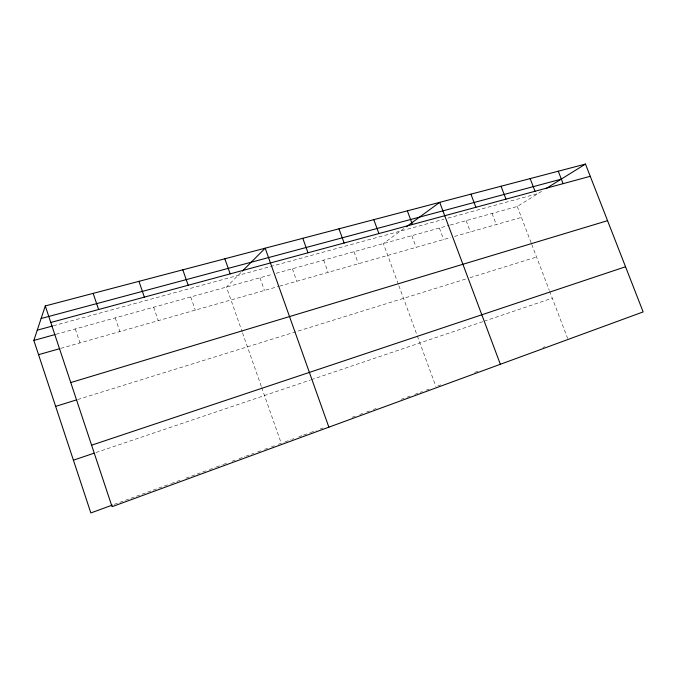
<?xml version="1.0" encoding="UTF-8"?>
<svg xmlns="http://www.w3.org/2000/svg" width="677" height="677" viewBox="0 0 677 677"><rect width="100%" height="100%" fill="white"/><g stroke="black" fill="none" stroke-linecap="round" stroke-linejoin="round"><path stroke-width="0.51" stroke-dasharray="3.38 2.54" d="M240.936 272.526L226.465 287.048L242.18 331.865M403.822 228.606L383.368 243.568L398.482 284.687M450.29 225.026L517.262 206.46L543.284 190.288M114.295 504.357L170.359 483.835M171.349 483.471L182.062 479.553M185.963 478.123L207.399 470.278M209.345 469.567L215.286 467.392M216.276 467.028L222.208 464.854M223.198 464.49L228.149 462.679M232.101 461.232L235.071 460.148M239.032 458.701L244.964 456.526M245.954 456.163L253.799 453.294M257.717 451.855L260.662 450.78M264.58 449.342L267.525 448.267M271.443 446.837L274.388 445.754M278.306 444.324L284.162 442.174M285.135 441.819L290.966 439.686M291.939 439.331L293.886 438.62M298.752 436.843L302.636 435.413M303.609 435.057L309.448 432.925M310.421 432.569L316.244 430.437M320.119 429.015L323.022 427.957M352.04 417.328L355.907 415.915M359.766 414.502L362.66 413.444M366.519 412.031L369.414 410.973M373.281 409.56L376.175 408.502M401.233 399.328L404.127 398.271M407.021 397.213L410.871 395.8M414.73 394.386L422.44 391.56M426.298 390.155L429.193 389.097M437.867 385.915L440.769 384.858M474.602 372.468L478.478 371.055M542.895 347.479L544.875 346.751M95.956 452.558L310.345 380.017M311.318 379.687L483.141 321.558M484.123 321.228L552.28 298.168M77.804 399.498L466.081 278.916M470.016 277.688L536.565 257.023M60.786 348.359L278.619 286.43M279.626 286.143L450.603 237.542M454.555 236.417L521.434 217.402M56.098 334.269L272.112 274.405M276.165 273.28L449.3 225.297M53.39 325.772L443.926 219.221M447.979 218.112L538.054 193.537M517.262 206.46L531.403 243.492M531.767 244.456L549.284 290.331M549.656 291.305L567.648 338.415M492.077 213.441L496.292 224.552M466.131 220.634L470.38 231.915M439.39 228.047L443.672 239.506M411.819 235.681L416.135 247.333M398.838 285.66L416.981 335.022M417.345 336.02L435.937 386.626M354.012 251.709L358.395 263.751M323.691 260.112L328.108 272.357M292.354 268.794L296.814 281.26M259.968 277.765L264.462 290.458M242.535 332.864L261.373 386.584M261.72 387.574L281.243 443.249M190.719 296.958L195.289 310.125M153.662 307.231L158.266 320.644M115.217 317.877L119.863 331.569M75.308 328.937L79.988 342.9"/><path stroke-width="1.02" d="M112.34 505.076L90.845 512.938L33.85 340.429L45.283 305.945L585.478 164.062L643.15 311.911L112.052 506.692L45.283 305.945M242.358 271.096L265.189 248.188L328.87 427.179M406.369 226.744L439.712 202.347L500.345 364.285M545.899 188.663L585.478 164.062M73.412 460.182L94.001 453.218M91.598 445.187L625.54 266.763M55.641 406.378L76.789 399.811M70.763 382.556L607.557 220.66M38.555 354.68L59.779 348.647M33.85 340.429L55.082 334.548M37.252 330.181L52.383 326.052M50.783 322.48L590.251 176.299M41.119 318.512L561.174 179.168M558.28 171.205L563.095 183.653M530.15 178.593L535.016 191.261M501.048 186.234L505.964 199.14M470.921 194.147L475.889 207.289M407.359 210.843L412.42 224.485M373.806 219.661L378.908 233.565M338.974 228.809L344.128 242.992M302.797 238.304L308.001 252.783M224.857 258.775L230.163 273.872M182.815 269.818L188.172 285.254M138.954 281.336L144.362 297.127M93.155 293.369L98.614 309.524"/></g></svg>
